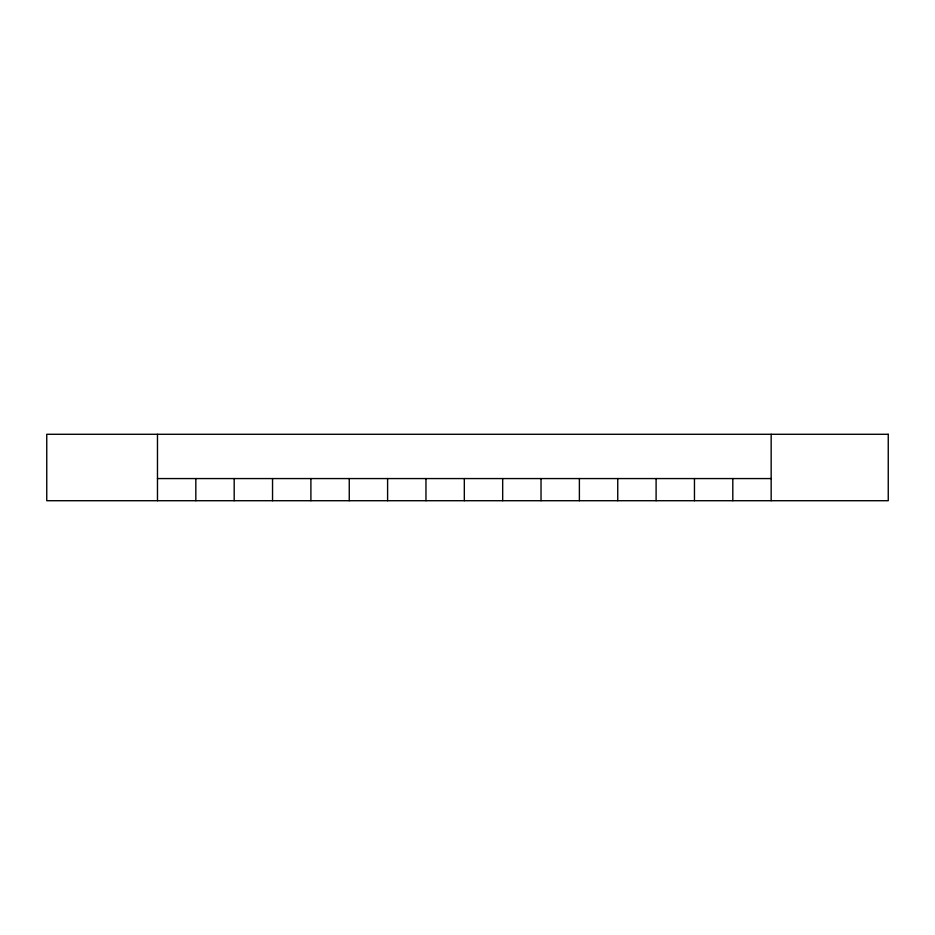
<?xml version="1.0" encoding="UTF-8"?>
<svg xmlns="http://www.w3.org/2000/svg" width="935" height="935" viewBox="0 0 935 935"><rect width="100%" height="100%" fill="white"/><g stroke="black" fill="none" stroke-linecap="round" stroke-linejoin="round"><path stroke-width="1.4" d="M157.477 478.568L771.165 478.568M771.165 434.284L771.165 500.716M732.806 478.568L732.806 500.716M694.46 478.568L694.46 500.716M656.101 478.568L656.101 500.716M617.743 478.568L617.743 500.716M579.384 478.568L579.384 500.716M541.026 478.568L541.026 500.716M502.679 478.568L502.679 500.716M464.321 478.568L464.321 500.716M425.963 478.568L425.963 500.716M387.604 478.568L387.604 500.716M349.258 478.568L349.258 500.716M310.899 478.568L310.899 500.716M272.541 478.568L272.541 500.716M234.182 478.568L234.182 500.716M195.824 478.568L195.824 500.716M157.477 434.284L157.477 500.716M888.25 434.284L46.75 434.284L46.75 500.716L888.25 500.716L888.25 434.284"/></g></svg>
